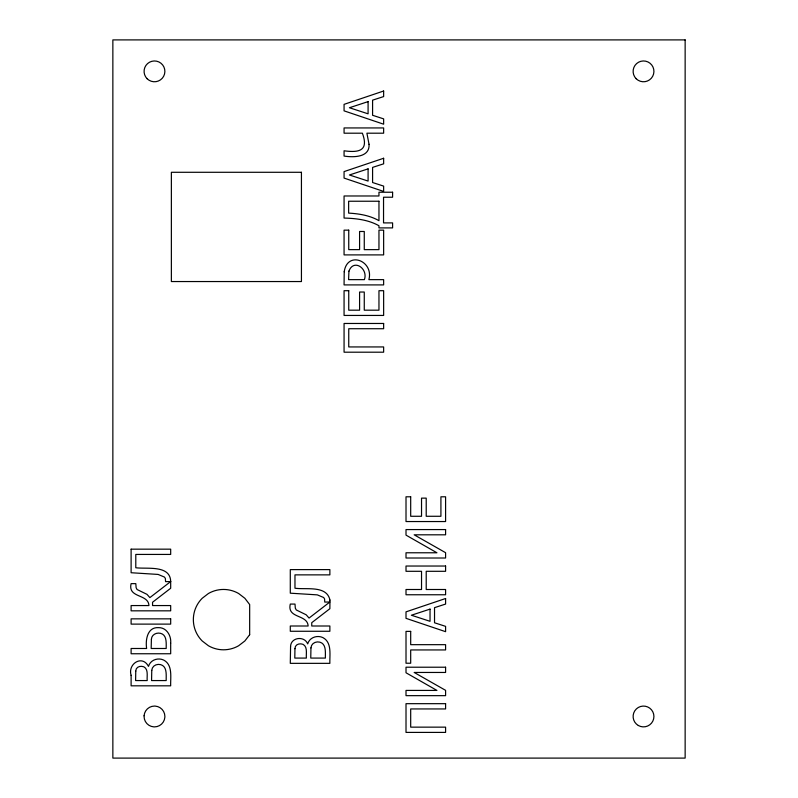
<?xml version="1.0" encoding="UTF-8"?>
<svg xmlns="http://www.w3.org/2000/svg" width="798" height="798" viewBox="0 0 798 798"><rect width="100%" height="100%" fill="white"/><g stroke="black" fill="none" stroke-linecap="round" stroke-linejoin="round"><path stroke-width="1.2" d="M131.111 675.327L131.111 685.821L170.682 685.821C170.353 677.402 172.986 665.003 163.75 660.096C157.994 657.293 150.263 659.956 148.488 666.4C142.283 654.41 127.53 663.826 131.111 675.327M131.111 549.164L131.111 572.735L158.124 574.43L164.458 577.074L165.366 578.48L165.575 581.642L170.682 581.562C170.343 564.765 147.271 569.193 135.79 567.767L135.79 554.43L170.682 554.43L170.682 549.164L131.111 549.164M170.682 643.138L170.682 653.752L131.111 653.752L131.111 648.485L146.633 648.485C145.336 640.046 147.271 626.979 158.433 627.647C166.553 627.308 171.43 635.816 170.682 643.138M170.682 581.562L170.682 588.256L152.558 602.241L152.558 605.562L170.682 605.562L170.682 610.829L131.111 610.829L131.111 605.562L148.937 605.562C148.378 593.632 127.58 598.33 131.111 583.637L135.81 583.637L136.129 587.717L137.076 589.513L146.992 594.35L149.874 597.612L170.682 581.562M144.099 715.746L144.079 716.484A10.404 10.404 0 0 0 153.745 726.858L154.483 726.888A10.404 10.404 0 0 0 164.857 717.212L164.887 716.484A10.404 10.404 0 0 0 155.211 706.1L154.483 706.07A10.404 10.404 0 0 0 144.099 715.746M329.953 600.066L329.873 608.704L311.749 622.679L311.749 626.001L329.873 626.001L329.873 631.268L290.292 631.268L290.292 626.001L308.128 626.001C307.559 614.081 286.771 618.769 290.292 604.076L295.001 604.076L295.32 608.166L296.267 609.951L306.173 614.789L309.055 618.061L329.873 602.001L324.766 602.081L324.557 598.919L323.649 597.512L317.315 594.869L290.292 593.183L290.292 569.612L329.873 569.612L329.873 574.869L294.971 574.869L294.971 588.216C306.382 589.862 326.741 585.114 329.953 600.066M135.76 671.178L135.6 680.564L147.191 680.564C146.752 676.155 148.667 669.452 143.869 666.819C140.388 665.452 135.73 666.809 135.76 671.178M294.951 648.704L294.791 658.081L306.372 658.081C305.943 653.672 307.848 646.979 303.05 644.345C299.579 642.979 294.921 644.325 294.951 648.704M151.391 639.238L151.171 648.485L166.193 648.485C166.154 643.268 167.151 634.909 160.498 633.323C156.418 632.295 151.6 634.699 151.391 639.238M151.76 670.4L151.57 680.564L166.193 680.564C166.054 675.178 167.42 666.539 160.647 664.634C156.588 663.577 152.039 665.881 151.76 670.4M290.572 646.51L290.292 663.347L329.873 663.347C329.534 654.919 332.177 642.52 322.931 637.622C317.185 634.809 309.454 637.472 307.679 643.916C304.487 635.557 290.761 637.223 290.572 646.51M310.951 647.916L310.761 658.081L325.375 658.081C325.235 652.704 326.611 644.056 319.838 642.151C315.769 641.093 311.22 643.397 310.951 647.916M344.217 271.719L344.068 284.906L383.639 284.906L383.639 279.639L368.885 279.639C373.983 260.836 347.349 250.382 344.217 271.719M369.025 144.258C370.082 157.655 353.055 157.505 344.068 156.059L344.068 150.792C359.758 152.967 368.786 150.343 362.382 133.196L344.068 133.196L344.068 127.939L383.639 127.939L383.639 133.196L366.9 133.196L369.025 144.258M348.926 271.15L348.586 279.639L364.397 279.639C368.367 268.687 353.704 258.313 348.926 271.15M249.664 634.719L244.866 640.964L238.612 645.762A30.174 30.174 0 0 1 208.438 645.762L202.193 640.964A30.174 30.174 0 0 1 202.193 598.291L208.438 593.493A30.174 30.174 0 0 1 238.612 593.493L244.866 598.291L249.664 604.545L249.664 634.719M383.639 91.022L344.068 104.358L344.068 110.852L383.639 124.189L383.639 118.872L372.586 115.281L372.586 100.159L383.639 96.578L383.639 91.022M383.639 158.263L344.068 171.6L344.068 178.084L383.639 191.43L383.639 186.114L372.586 182.523L372.586 167.4L383.639 163.819L383.639 158.263M445.593 598.51L406.012 611.857L406.012 618.34L445.593 631.677L445.593 626.36L434.531 622.779L434.531 607.657L445.593 604.066L445.593 598.51M368.087 101.625L349.434 107.74L368.087 113.825L368.087 101.625M368.087 168.867L349.434 174.981L368.087 181.066L368.087 168.867M430.042 609.113L411.389 615.228L430.042 621.313L430.042 609.113M685.143 39.9L112.857 39.9L112.857 758.1L685.143 758.1L685.143 39.9M301.435 172.288L171.371 172.288L171.371 281.544L301.435 281.544L301.435 172.288M392.596 192.228L378.96 192.228L378.96 195.979L344.068 195.979L344.068 218.063C355.978 218.373 368.427 219.779 378.96 225.744L378.96 227.899L392.596 227.899L392.596 222.901L383.539 222.901L383.539 197.226L392.596 197.226L392.596 192.228M378.96 201.236L348.636 201.236L348.636 213.116C359.08 213.684 369.753 215.43 378.96 220.667L378.96 201.236M348.746 230.153L344.068 230.153L344.068 254.901L383.639 254.901L383.639 230.153L378.96 230.153L378.96 249.634L364.267 249.634L364.267 231.48L359.589 231.48L359.589 249.634L348.746 249.634L348.746 230.153M348.746 290.701L344.068 290.701L344.068 315.439L383.639 315.439L383.639 290.701L378.96 290.701L378.96 310.183L364.267 310.183L364.267 292.028L359.589 292.028L359.589 310.183L348.746 310.183L348.746 290.701M383.639 323.469L344.068 323.469L344.068 352.197L383.639 352.197L383.639 346.94L348.746 346.94L348.746 328.726L383.639 328.726L383.639 323.469M410.691 496.795L406.012 496.795L406.012 521.543L445.593 521.543L445.593 496.795L440.915 496.795L440.915 516.276L426.212 516.276L426.212 498.132L421.534 498.132L421.534 516.276L410.691 516.276L410.691 496.795M445.593 529.573L406.012 529.573L406.012 535.129L436.925 552.775L406.012 552.775L406.012 558.011L445.593 558.011L445.593 552.695L414.172 534.81L445.593 534.81L445.593 529.573M445.593 566.031L406.012 566.031L406.012 571.298L421.534 571.298L421.534 589.503L406.012 589.503L406.012 594.759L445.593 594.759L445.593 589.503L426.212 589.503L426.212 571.298L445.593 571.298L445.593 566.031M170.682 618.849L131.111 618.849L131.111 624.116L170.682 624.116L170.682 618.849M410.691 631.388L406.012 631.388L406.012 663.228L410.691 663.228L410.691 649.941L445.593 649.941L445.593 644.674L410.691 644.674L410.691 631.388M445.593 667.218L406.012 667.218L406.012 672.774L436.925 690.42L406.012 690.42L406.012 695.657L445.593 695.657L445.593 690.34L414.172 672.455L445.593 672.455L445.593 667.218M445.593 703.676L406.012 703.676L406.012 732.404L445.593 732.404L445.593 727.148L410.691 727.148L410.691 708.943L445.593 708.943L445.593 703.676M147.121 78.723A10.404 10.404 0 0 0 164.528 74.054A10.404 10.404 0 0 0 151.79 61.316A10.404 10.404 0 0 0 147.121 78.723M636.166 78.723A10.404 10.404 0 0 0 653.572 74.054A10.404 10.404 0 0 0 640.824 61.316A10.404 10.404 0 0 0 636.166 78.723M638.32 725.492A10.404 10.404 0 0 0 653.921 716.484A10.404 10.404 0 0 0 638.32 707.467A10.404 10.404 0 0 0 638.32 725.492"/></g></svg>
